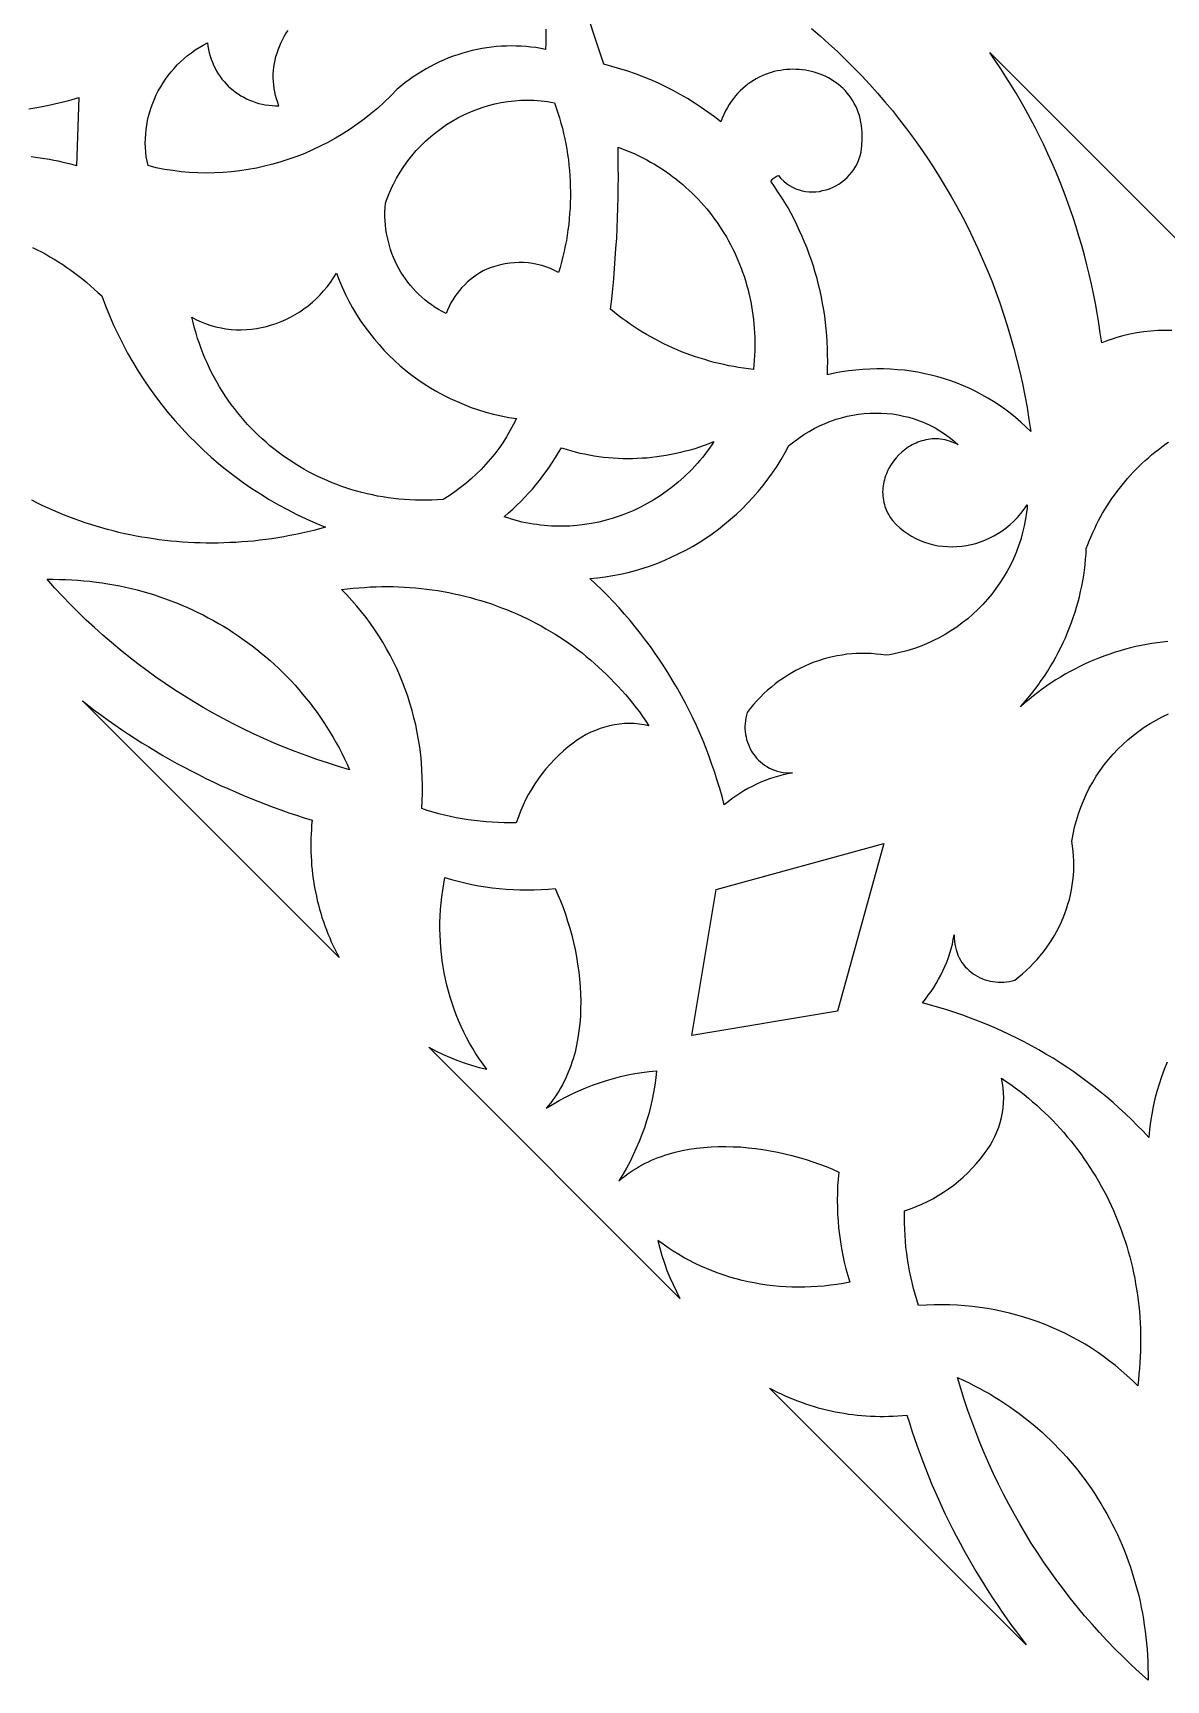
# Model space of a CAD drawing. Extents: x 1908 to 2928, y -299 to 721.
# Drawn here: x 2151.5 to 2233.9, y -177.2 to -57.4 of the extents above; entities that cross this region are included whole.
import ezdxf

# ---------------------------------------------------------------- set-up
doc = ezdxf.new("R2010")
doc.units = 0
doc.layers.add('BITMAP_LAYER', color=18, linetype='CONTINUOUS')

msp = doc.modelspace()

# ---------------------------------------------------------------- linework, layer by layer
at = {"layer": 'BITMAP_LAYER'}
for points in [[(2188.8, -57.11), (2188.81, -57.6), (2188.81, -58.09), (2188.79, -58.58), (2188.44, -58.51), (2188.08, -58.45), (2187.73, -58.41), (2187.37, -58.37), (2187.01, -58.34), (2186.66, -58.33), (2186.3, -58.32), (2185.94, -58.33), (2185.59, -58.34), (2185.23, -58.37), (2184.87, -58.41), (2184.52, -58.46), (2184.17, -58.51), (2183.81, -58.58), (2183.46, -58.66), (2183.11, -58.75), (2182.77, -58.85), (2182.42, -58.96), (2182.08, -59.08), (2181.74, -59.2), (2181.41, -59.34), (2181.07, -59.49), (2180.74, -59.65), (2180.42, -59.82), (2180.1, -59.99), (2179.78, -60.18), (2179.47, -60.38), (2179.16, -60.58), (2178.86, -60.8), (2178.56, -61.02), (2178.27, -61.26), (2177.98, -61.5), (2177.53, -61.96), (2177.06, -62.41), (2176.59, -62.84), (2176.1, -63.25), (2175.6, -63.64), (2175.09, -64.02), (2174.57, -64.37), (2174.05, -64.71), (2173.51, -65.04), (2172.96, -65.34), (2172.41, -65.62), (2171.85, -65.89), (2171.28, -66.14), (2170.71, -66.36), (2170.13, -66.57), (2169.54, -66.76), (2168.95, -66.93), (2168.36, -67.08), (2167.76, -67.21), (2167.16, -67.32), (2166.55, -67.42), (2165.95, -67.49), (2165.34, -67.54), (2164.73, -67.56), (2164.12, -67.57), (2163.51, -67.56), (2162.9, -67.53), (2162.29, -67.47), (2161.68, -67.39), (2161.08, -67.3), (2160.48, -67.18), (2159.88, -67.03), (2159.81, -66.71), (2159.75, -66.38), (2159.72, -66.05), (2159.69, -65.72), (2159.68, -65.39), (2159.69, -65.06), (2159.71, -64.73), (2159.74, -64.4), (2159.79, -64.08), (2159.85, -63.75), (2159.92, -63.43), (2160.01, -63.12), (2160.11, -62.8), (2160.22, -62.49), (2160.35, -62.19), (2160.48, -61.89), (2160.63, -61.59), (2160.8, -61.31), (2160.97, -61.02), (2161.16, -60.75), (2161.35, -60.48), (2161.56, -60.21), (2161.78, -59.96), (2162.01, -59.71), (2162.25, -59.48), (2162.5, -59.25), (2162.76, -59.03), (2163.03, -58.82), (2163.31, -58.62), (2163.6, -58.43), (2163.9, -58.26), (2164.21, -58.09), (2164.24, -58.34), (2164.28, -58.58), (2164.33, -58.82), (2164.4, -59.06), (2164.47, -59.29), (2164.56, -59.51), (2164.65, -59.73), (2164.76, -59.94), (2164.87, -60.15), (2164.99, -60.35), (2165.12, -60.54), (2165.26, -60.73), (2165.41, -60.91), (2165.56, -61.08), (2165.72, -61.25), (2165.89, -61.4), (2166.07, -61.55), (2166.25, -61.69), (2166.44, -61.82), (2166.64, -61.95), (2166.84, -62.06), (2167.05, -62.17), (2167.27, -62.27), (2167.49, -62.35), (2167.71, -62.43), (2167.94, -62.5), (2168.18, -62.55), (2168.41, -62.6), (2168.66, -62.64), (2168.9, -62.66), (2169.15, -62.67), (2169.4, -62.68), (2169.31, -62.43), (2169.22, -62.18), (2169.15, -61.92), (2169.1, -61.67), (2169.05, -61.41), (2169.02, -61.15), (2169, -60.9), (2168.99, -60.64), (2168.99, -60.38), (2169.01, -60.12), (2169.03, -59.86), (2169.07, -59.61), (2169.12, -59.35), (2169.18, -59.1), (2169.26, -58.85), (2169.34, -58.6), (2169.43, -58.36), (2169.54, -58.12), (2169.65, -57.88), (2169.78, -57.65), (2169.91, -57.42), (2170.06, -57.2)], [(2208.13, -57.05), (2208.77, -57.6), (2209.4, -58.16), (2210.01, -58.73), (2210.61, -59.32), (2211.21, -59.91), (2211.79, -60.51), (2212.36, -61.13), (2212.92, -61.75), (2213.47, -62.39), (2214.01, -63.03), (2214.53, -63.69), (2215.04, -64.35), (2215.54, -65.03), (2216.03, -65.71), (2216.51, -66.41), (2216.97, -67.11), (2217.42, -67.82), (2217.86, -68.54), (2218.29, -69.27), (2218.7, -70.01), (2219.1, -70.76), (2219.49, -71.51), (2219.87, -72.27), (2220.23, -73.05), (2220.57, -73.83), (2220.91, -74.61), (2221.23, -75.41), (2221.53, -76.21), (2221.82, -77.02), (2222.1, -77.84), (2222.36, -78.66), (2222.61, -79.49), (2222.85, -80.33), (2223.07, -81.17), (2223.27, -82.02), (2223.46, -82.88), (2223.64, -83.74), (2223.8, -84.61), (2223.94, -85.49), (2224.07, -86.37), (2223.71, -86.02), (2223.35, -85.68), (2222.97, -85.35), (2222.58, -85.04), (2222.19, -84.74), (2221.78, -84.46), (2221.37, -84.18), (2220.95, -83.93), (2220.52, -83.69), (2220.08, -83.46), (2219.64, -83.24), (2219.19, -83.04), (2218.73, -82.86), (2218.27, -82.69), (2217.8, -82.53), (2217.32, -82.39), (2216.84, -82.27), (2216.36, -82.16), (2215.87, -82.06), (2215.38, -81.98), (2214.88, -81.91), (2214.38, -81.87), (2213.88, -81.83), (2213.37, -81.81), (2212.87, -81.81), (2212.36, -81.82), (2211.85, -81.85), (2211.34, -81.9), (2210.82, -81.96), (2210.31, -82.03), (2209.8, -82.13), (2209.28, -82.24), (2209.3, -81.76), (2209.31, -81.28), (2209.3, -80.8), (2209.29, -80.33), (2209.27, -79.85), (2209.24, -79.38), (2209.2, -78.91), (2209.15, -78.44), (2209.09, -77.98), (2209.02, -77.51), (2208.94, -77.05), (2208.85, -76.59), (2208.75, -76.14), (2208.64, -75.69), (2208.53, -75.24), (2208.4, -74.79), (2208.27, -74.34), (2208.12, -73.9), (2207.97, -73.47), (2207.81, -73.03), (2207.63, -72.6), (2207.45, -72.18), (2207.26, -71.76), (2207.06, -71.34), (2206.86, -70.93), (2206.64, -70.52), (2206.42, -70.11), (2206.18, -69.72), (2205.94, -69.32), (2205.69, -68.93), (2205.43, -68.55), (2205.16, -68.17), (2205.21, -68.1), (2205.27, -68.03), (2205.34, -67.97), (2205.41, -67.91), (2205.48, -67.86), (2205.56, -67.81), (2205.64, -67.77), (2205.73, -67.74), (2205.91, -67.96), (2206.11, -68.15), (2206.31, -68.32), (2206.53, -68.47), (2206.75, -68.6), (2206.98, -68.71), (2207.22, -68.79), (2207.46, -68.86), (2207.7, -68.91), (2207.95, -68.93), (2208.2, -68.94), (2208.45, -68.93), (2208.7, -68.9), (2208.94, -68.85), (2209.19, -68.79), (2209.43, -68.71), (2209.66, -68.61), (2209.89, -68.5), (2210.11, -68.37), (2210.32, -68.23), (2210.52, -68.07), (2210.71, -67.9), (2210.89, -67.71), (2211.06, -67.51), (2211.21, -67.3), (2211.35, -67.07), (2211.47, -66.84), (2211.58, -66.59), (2211.66, -66.32), (2211.73, -66.05), (2211.77, -65.77), (2211.78, -65.62), (2211.79, -65.48), (2211.81, -65.19), (2211.82, -64.91), (2211.81, -64.63), (2211.8, -64.37), (2211.77, -64.11), (2211.72, -63.86), (2211.67, -63.61), (2211.61, -63.38), (2211.53, -63.15), (2211.44, -62.93), (2211.35, -62.71), (2211.24, -62.51), (2211.13, -62.31), (2211.01, -62.12), (2210.87, -61.93), (2210.73, -61.76), (2210.59, -61.59), (2210.43, -61.43), (2210.27, -61.28), (2210.1, -61.14), (2209.92, -61.01), (2209.74, -60.88), (2209.55, -60.76), (2209.36, -60.65), (2209.16, -60.55), (2208.96, -60.46), (2208.76, -60.38), (2208.55, -60.3), (2208.33, -60.24), (2208.12, -60.18), (2207.9, -60.13), (2207.68, -60.09), (2207.45, -60.06), (2207.23, -60.04), (2207, -60.03), (2206.78, -60.02), (2206.55, -60.03), (2206.32, -60.04), (2206.09, -60.07), (2205.87, -60.1), (2205.64, -60.14), (2205.42, -60.19), (2205.19, -60.26), (2204.97, -60.33), (2204.75, -60.41), (2204.54, -60.5), (2204.32, -60.6), (2204.11, -60.71), (2203.91, -60.83), (2203.71, -60.96), (2203.51, -61.1), (2203.32, -61.25), (2203.13, -61.41), (2202.95, -61.58), (2202.78, -61.76), (2202.61, -61.95), (2202.45, -62.15), (2202.29, -62.36), (2202.15, -62.58), (2202.01, -62.81), (2201.88, -63.05), (2201.75, -63.31), (2201.64, -63.57), (2201.53, -63.85), (2201.07, -63.48), (2200.59, -63.13), (2200.1, -62.79), (2199.6, -62.46), (2199.1, -62.15), (2198.58, -61.85), (2198.06, -61.57), (2197.53, -61.3), (2196.99, -61.04), (2196.45, -60.8), (2195.89, -60.57), (2195.33, -60.36), (2194.77, -60.16), (2194.19, -59.98), (2193.62, -59.81), (2193.03, -59.66), (2192.78, -58.93), (2192.53, -58.2), (2192.29, -57.46), (2192.06, -56.72)], [(2234.33, -79.03), (2233.82, -79.02), (2233.31, -79.03), (2232.8, -79.06), (2232.29, -79.12), (2231.78, -79.2), (2231.27, -79.29), (2230.76, -79.42), (2230.5, -79.49), (2230.25, -79.56), (2229.99, -79.64), (2229.74, -79.73), (2229.49, -79.82), (2229.23, -79.92), (2229.13, -79.2), (2229.03, -78.48), (2228.91, -77.77), (2228.78, -77.05), (2228.64, -76.34), (2228.49, -75.64), (2228.33, -74.93), (2228.16, -74.24), (2227.97, -73.54), (2227.78, -72.85), (2227.58, -72.16), (2227.37, -71.48), (2227.15, -70.8), (2226.92, -70.12), (2226.68, -69.45), (2226.42, -68.78), (2226.16, -68.12), (2225.89, -67.46), (2225.61, -66.81), (2225.32, -66.16), (2225.02, -65.52), (2224.71, -64.88), (2224.39, -64.25), (2224.06, -63.62), (2223.72, -63), (2223.37, -62.38), (2223.02, -61.77), (2222.65, -61.17), (2222.27, -60.57), (2221.89, -59.98), (2221.49, -59.39), (2221.09, -58.81), (2246, -83.71)], [(2151.21, -62.89), (2151.94, -62.77), (2152.67, -62.63), (2153.4, -62.47), (2154.12, -62.29), (2154.85, -62.08), (2154.68, -67.04), (2154.36, -66.95), (2154.03, -66.87), (2153.7, -66.79), (2153.37, -66.71), (2153.04, -66.65), (2152.71, -66.59), (2152.38, -66.53), (2152.04, -66.48), (2151.71, -66.44), (2151.38, -66.4)], [(2151.48, -72.99), (2151.81, -73.15), (2152.13, -73.31), (2152.44, -73.48), (2152.75, -73.66), (2153.06, -73.84), (2153.37, -74.03), (2153.68, -74.23), (2153.98, -74.43), (2154.27, -74.64), (2154.57, -74.85), (2154.85, -75.07), (2155.14, -75.29), (2155.42, -75.53), (2155.7, -75.76), (2155.97, -76.01), (2156.24, -76.25), (2156.51, -76.51), (2156.78, -77.23), (2157.07, -77.94), (2157.38, -78.63), (2157.7, -79.32), (2158.04, -80), (2158.4, -80.67), (2158.77, -81.32), (2159.17, -81.97), (2159.57, -82.6), (2159.99, -83.22), (2160.43, -83.83), (2160.89, -84.42), (2161.35, -85), (2161.84, -85.57), (2162.33, -86.13), (2162.85, -86.67), (2163.37, -87.2), (2163.91, -87.72), (2164.47, -88.22), (2165.03, -88.71), (2165.61, -89.18), (2166.21, -89.64), (2166.81, -90.08), (2167.43, -90.5), (2168.06, -90.91), (2168.7, -91.31), (2169.36, -91.69), (2170.02, -92.05), (2170.7, -92.4), (2171.39, -92.72), (2172.08, -93.04), (2172.79, -93.33), (2172.36, -93.45), (2171.93, -93.56), (2171.49, -93.67), (2171.06, -93.77), (2170.62, -93.86), (2170.19, -93.94), (2169.75, -94.02), (2169.32, -94.1), (2168.88, -94.16), (2168.45, -94.22), (2168.01, -94.28), (2167.58, -94.33), (2167.14, -94.37), (2166.71, -94.4), (2166.27, -94.43), (2165.84, -94.45), (2165.4, -94.47), (2164.97, -94.48), (2164.54, -94.48), (2164.11, -94.48), (2163.68, -94.47), (2163.25, -94.46), (2162.82, -94.44), (2162.39, -94.41), (2161.96, -94.37), (2161.54, -94.34), (2161.11, -94.29), (2160.69, -94.24), (2160.27, -94.18), (2159.84, -94.11), (2159.42, -94.04), (2159.01, -93.97), (2158.59, -93.88), (2158.17, -93.8), (2157.76, -93.7), (2157.35, -93.6), (2156.94, -93.49), (2156.53, -93.38), (2156.12, -93.26), (2155.72, -93.13), (2155.32, -93), (2154.92, -92.87), (2154.52, -92.72), (2154.12, -92.57), (2153.73, -92.42), (2153.34, -92.26), (2152.95, -92.09), (2152.57, -91.92), (2152.18, -91.74), (2151.8, -91.56), (2151.43, -91.37)], [(2234.04, -101.65), (2233.65, -101.69), (2233.26, -101.73), (2232.87, -101.79), (2232.49, -101.86), (2232.1, -101.93), (2231.71, -102.01), (2231.33, -102.1), (2230.95, -102.2), (2230.57, -102.31), (2230.2, -102.42), (2229.82, -102.55), (2229.45, -102.68), (2229.08, -102.82), (2228.71, -102.97), (2228.35, -103.12), (2227.99, -103.28), (2227.63, -103.46), (2227.28, -103.64), (2226.93, -103.82), (2226.58, -104.02), (2226.24, -104.22), (2225.9, -104.43), (2225.56, -104.65), (2225.23, -104.87), (2224.9, -105.1), (2224.58, -105.34), (2224.26, -105.59), (2223.95, -105.85), (2223.64, -106.11), (2223.33, -106.38), (2223.6, -106.07), (2223.86, -105.76), (2224.12, -105.45), (2224.36, -105.13), (2224.6, -104.81), (2224.84, -104.48), (2225.06, -104.15), (2225.28, -103.81), (2225.49, -103.47), (2225.69, -103.13), (2225.89, -102.78), (2226.07, -102.43), (2226.25, -102.08), (2226.42, -101.72), (2226.59, -101.36), (2226.74, -100.99), (2226.89, -100.63), (2227.03, -100.26), (2227.16, -99.89), (2227.29, -99.51), (2227.4, -99.14), (2227.51, -98.76), (2227.61, -98.38), (2227.7, -97.99), (2227.78, -97.61), (2227.85, -97.22), (2227.92, -96.84), (2227.97, -96.45), (2228.02, -96.06), (2228.06, -95.66), (2228.09, -95.27), (2228.11, -94.88), (2228.22, -94.58), (2228.34, -94.28), (2228.46, -93.99), (2228.59, -93.7), (2228.72, -93.42), (2228.86, -93.13), (2229, -92.85), (2229.15, -92.58), (2229.3, -92.31), (2229.46, -92.04), (2229.63, -91.77), (2229.8, -91.51), (2229.97, -91.25), (2230.15, -91), (2230.33, -90.75), (2230.52, -90.5), (2230.71, -90.26), (2230.91, -90.02), (2231.11, -89.79), (2231.31, -89.56), (2231.52, -89.33), (2231.74, -89.11), (2231.96, -88.89), (2232.18, -88.68), (2232.4, -88.47), (2232.63, -88.27), (2232.86, -88.07), (2233.1, -87.88), (2233.34, -87.69), (2233.58, -87.5), (2233.83, -87.32), (2234.08, -87.14)], [(2233.99, -132.24), (2233.77, -132.76), (2233.58, -133.29), (2233.4, -133.83), (2233.24, -134.37), (2233.1, -134.91), (2232.97, -135.46), (2232.87, -136.02), (2232.78, -136.58), (2232.71, -137.14), (2232.66, -137.71), (2232.24, -137.26), (2231.82, -136.83), (2231.39, -136.4), (2230.95, -135.98), (2230.51, -135.57), (2230.06, -135.17), (2229.6, -134.78), (2229.13, -134.39), (2228.66, -134.02), (2228.18, -133.65), (2227.69, -133.29), (2227.2, -132.94), (2226.7, -132.6), (2226.2, -132.27), (2225.69, -131.95), (2225.17, -131.64), (2224.65, -131.33), (2224.12, -131.04), (2223.59, -130.75), (2223.05, -130.48), (2222.5, -130.21), (2221.95, -129.95), (2221.4, -129.71), (2220.84, -129.47), (2220.27, -129.24), (2219.7, -129.02), (2219.13, -128.81), (2218.55, -128.62), (2217.97, -128.43), (2217.38, -128.25), (2216.79, -128.08), (2216.19, -127.92), (2216.41, -127.65), (2216.62, -127.37), (2216.83, -127.09), (2217.02, -126.8), (2217.2, -126.5), (2217.37, -126.2), (2217.53, -125.9), (2217.68, -125.59), (2217.83, -125.27), (2217.96, -124.95), (2218.08, -124.63), (2218.18, -124.31), (2218.28, -123.98), (2218.37, -123.64), (2218.44, -123.31), (2218.51, -122.97), (2218.51, -123.2), (2218.52, -123.43), (2218.55, -123.65), (2218.59, -123.86), (2218.64, -124.07), (2218.71, -124.27), (2218.78, -124.46), (2218.87, -124.64), (2218.96, -124.82), (2219.07, -124.98), (2219.19, -125.14), (2219.31, -125.29), (2219.44, -125.43), (2219.59, -125.57), (2219.73, -125.69), (2219.89, -125.81), (2220.05, -125.91), (2220.22, -126.01), (2220.39, -126.09), (2220.57, -126.17), (2220.75, -126.24), (2220.94, -126.29), (2221.13, -126.34), (2221.32, -126.37), (2221.52, -126.4), (2221.71, -126.41), (2221.91, -126.42), (2222.11, -126.41), (2222.31, -126.39), (2222.51, -126.36), (2222.71, -126.31), (2222.91, -126.26), (2223.2, -126.03), (2223.48, -125.8), (2223.76, -125.55), (2224.02, -125.3), (2224.28, -125.04), (2224.53, -124.77), (2224.76, -124.5), (2224.99, -124.21), (2225.2, -123.93), (2225.41, -123.63), (2225.61, -123.33), (2225.79, -123.02), (2225.97, -122.71), (2226.13, -122.39), (2226.28, -122.07), (2226.42, -121.74), (2226.55, -121.41), (2226.67, -121.08), (2226.78, -120.74), (2226.88, -120.4), (2226.96, -120.05), (2227.03, -119.71), (2227.09, -119.36), (2227.14, -119.01), (2227.18, -118.65), (2227.2, -118.3), (2227.21, -117.95), (2227.21, -117.59), (2227.19, -117.24), (2227.16, -116.88), (2227.12, -116.53), (2227.07, -116.17), (2227.11, -115.91), (2227.15, -115.66), (2227.26, -115.15), (2227.39, -114.66), (2227.54, -114.17), (2227.71, -113.69), (2227.9, -113.22), (2228.1, -112.76), (2228.33, -112.31), (2228.58, -111.87), (2228.84, -111.44), (2229.12, -111.02), (2229.42, -110.61), (2229.73, -110.22), (2230.06, -109.84), (2230.41, -109.48), (2230.76, -109.13), (2231.14, -108.79), (2231.52, -108.47), (2231.92, -108.17), (2232.33, -107.88), (2232.75, -107.61), (2233.19, -107.35), (2233.63, -107.12), (2234.08, -106.9)]]:
    msp.add_lwpolyline(points, dxfattribs=at)
for points in [[(2187.73, -62.27), (2187.97, -62.28), (2188.21, -62.29), (2188.46, -62.31), (2188.7, -62.34), (2188.94, -62.37), (2189.18, -62.41), (2189.43, -62.46), (2189.56, -62.82), (2189.68, -63.19), (2189.8, -63.56), (2189.91, -63.94), (2190.01, -64.31), (2190.1, -64.69), (2190.19, -65.07), (2190.26, -65.45), (2190.33, -65.83), (2190.39, -66.22), (2190.45, -66.6), (2190.49, -66.99), (2190.53, -67.38), (2190.56, -67.76), (2190.58, -68.15), (2190.59, -68.55), (2190.6, -68.94), (2190.6, -69.33), (2190.59, -69.72), (2190.57, -70.12), (2190.54, -70.51), (2190.51, -70.9), (2190.47, -71.3), (2190.42, -71.69), (2190.36, -72.08), (2190.3, -72.47), (2190.22, -72.87), (2190.14, -73.26), (2190.05, -73.65), (2189.95, -74.04), (2189.85, -74.43), (2189.74, -74.81), (2189.44, -74.66), (2189.14, -74.52), (2188.82, -74.4), (2188.51, -74.3), (2188.19, -74.22), (2187.86, -74.15), (2187.53, -74.11), (2187.19, -74.08), (2186.86, -74.08), (2186.52, -74.09), (2186.18, -74.12), (2185.85, -74.17), (2185.51, -74.24), (2185.17, -74.33), (2184.84, -74.44), (2184.52, -74.57), (2184.26, -74.69), (2184.01, -74.83), (2183.78, -74.98), (2183.55, -75.14), (2183.32, -75.31), (2183.11, -75.49), (2182.91, -75.69), (2182.71, -75.89), (2182.53, -76.1), (2182.35, -76.32), (2182.19, -76.55), (2182.04, -76.78), (2181.9, -77.02), (2181.77, -77.27), (2181.65, -77.53), (2181.55, -77.79), (2181.28, -77.65), (2181.01, -77.5), (2180.75, -77.34), (2180.5, -77.16), (2180.25, -76.99), (2180.01, -76.8), (2179.79, -76.6), (2179.57, -76.4), (2179.35, -76.19), (2179.15, -75.97), (2178.96, -75.74), (2178.77, -75.51), (2178.6, -75.27), (2178.43, -75.02), (2178.27, -74.77), (2178.12, -74.51), (2177.98, -74.24), (2177.85, -73.97), (2177.73, -73.7), (2177.62, -73.42), (2177.52, -73.14), (2177.43, -72.85), (2177.36, -72.55), (2177.29, -72.26), (2177.23, -71.96), (2177.18, -71.65), (2177.15, -71.35), (2177.12, -71.04), (2177.11, -70.72), (2177.11, -70.41), (2177.12, -70.09), (2177.14, -69.77), (2177.22, -69.53), (2177.31, -69.29), (2177.41, -69.06), (2177.51, -68.83), (2177.61, -68.6), (2177.72, -68.37), (2177.96, -67.93), (2178.21, -67.51), (2178.48, -67.09), (2178.77, -66.69), (2179.07, -66.31), (2179.39, -65.94), (2179.73, -65.58), (2180.07, -65.24), (2180.44, -64.92), (2180.81, -64.61), (2181.2, -64.32), (2181.59, -64.05), (2182, -63.79), (2182.42, -63.56), (2182.85, -63.34), (2183.28, -63.14), (2183.73, -62.96), (2184.18, -62.8), (2184.64, -62.66), (2185.1, -62.54), (2185.57, -62.44), (2186.05, -62.36), (2186.52, -62.31), (2187, -62.28), (2187.49, -62.27)], [(2194.37, -65.8), (2194.68, -65.92), (2194.98, -66.04), (2195.28, -66.18), (2195.57, -66.32), (2195.86, -66.46), (2196.15, -66.61), (2196.43, -66.77), (2196.7, -66.93), (2196.98, -67.09), (2197.24, -67.26), (2197.51, -67.44), (2197.77, -67.62), (2198.02, -67.81), (2198.27, -68), (2198.52, -68.2), (2198.76, -68.4), (2198.99, -68.61), (2199.22, -68.82), (2199.45, -69.04), (2199.67, -69.26), (2199.89, -69.48), (2200.1, -69.71), (2200.31, -69.94), (2200.51, -70.18), (2200.71, -70.42), (2200.9, -70.67), (2201.08, -70.92), (2201.27, -71.17), (2201.44, -71.43), (2201.61, -71.69), (2201.78, -71.96), (2201.94, -72.22), (2202.09, -72.5), (2202.24, -72.77), (2202.38, -73.05), (2202.52, -73.33), (2202.65, -73.62), (2202.78, -73.9), (2202.89, -74.19), (2203.01, -74.49), (2203.12, -74.78), (2203.22, -75.08), (2203.32, -75.38), (2203.41, -75.69), (2203.49, -76), (2203.57, -76.31), (2203.64, -76.62), (2203.71, -76.93), (2203.76, -77.25), (2203.82, -77.56), (2203.86, -77.88), (2203.9, -78.21), (2203.94, -78.53), (2203.96, -78.85), (2203.99, -79.18), (2204, -79.51), (2204.01, -79.84), (2204.01, -80.17), (2204, -80.51), (2203.99, -80.84), (2203.97, -81.17), (2203.94, -81.51), (2203.91, -81.85), (2203.54, -81.81), (2203.18, -81.76), (2202.82, -81.7), (2202.47, -81.64), (2202.11, -81.58), (2201.76, -81.5), (2201.41, -81.42), (2201.06, -81.34), (2200.71, -81.24), (2200.37, -81.14), (2200.03, -81.04), (2199.69, -80.93), (2199.35, -80.81), (2199.01, -80.69), (2198.68, -80.56), (2198.35, -80.42), (2198.03, -80.28), (2197.7, -80.14), (2197.38, -79.98), (2197.07, -79.82), (2196.75, -79.66), (2196.44, -79.49), (2196.13, -79.31), (2195.83, -79.13), (2195.53, -78.94), (2195.23, -78.75), (2194.94, -78.55), (2194.65, -78.35), (2194.36, -78.14), (2194.08, -77.92), (2193.8, -77.7), (2193.52, -77.47), (2193.6, -76.74), (2193.68, -76), (2193.75, -75.26), (2193.81, -74.52), (2193.86, -73.79), (2193.91, -73.05), (2193.96, -72.31), (2193.99, -71.57), (2194.03, -70.84), (2194.05, -70.1), (2194.07, -69.36), (2194.08, -68.63), (2194.09, -67.89), (2194.08, -67.15), (2194.08, -66.42), (2194.06, -65.68)], [(2173.79, -75.36), (2174.01, -75.88), (2174.24, -76.39), (2174.49, -76.89), (2174.76, -77.37), (2175.04, -77.85), (2175.34, -78.31), (2175.65, -78.76), (2175.98, -79.2), (2176.32, -79.63), (2176.68, -80.05), (2177.04, -80.45), (2177.42, -80.84), (2177.81, -81.21), (2178.22, -81.58), (2178.64, -81.93), (2179.07, -82.26), (2179.51, -82.58), (2179.96, -82.89), (2180.42, -83.18), (2180.89, -83.46), (2181.37, -83.72), (2181.86, -83.96), (2182.36, -84.19), (2182.87, -84.41), (2183.39, -84.61), (2183.92, -84.79), (2184.45, -84.95), (2185, -85.1), (2185.55, -85.23), (2186.11, -85.34), (2186.67, -85.43), (2186.44, -85.88), (2186.2, -86.32), (2185.95, -86.75), (2185.67, -87.18), (2185.39, -87.59), (2185.09, -87.99), (2184.77, -88.38), (2184.44, -88.75), (2184.1, -89.12), (2183.74, -89.47), (2183.37, -89.81), (2182.99, -90.14), (2182.6, -90.45), (2182.19, -90.75), (2181.78, -91.04), (2181.35, -91.31), (2180.94, -91.33), (2180.53, -91.35), (2180.13, -91.36), (2179.73, -91.36), (2179.32, -91.35), (2178.92, -91.34), (2178.53, -91.31), (2178.13, -91.28), (2177.74, -91.23), (2177.35, -91.18), (2176.96, -91.12), (2176.58, -91.06), (2176.2, -90.98), (2175.82, -90.9), (2175.44, -90.8), (2175.07, -90.7), (2174.7, -90.6), (2174.34, -90.48), (2173.98, -90.36), (2173.62, -90.23), (2173.26, -90.09), (2172.91, -89.94), (2172.57, -89.79), (2172.22, -89.63), (2171.88, -89.46), (2171.55, -89.29), (2171.22, -89.1), (2170.9, -88.91), (2170.58, -88.72), (2170.26, -88.51), (2169.95, -88.3), (2169.64, -88.09), (2169.34, -87.86), (2169.04, -87.63), (2168.75, -87.4), (2168.47, -87.15), (2168.19, -86.91), (2167.91, -86.65), (2167.64, -86.39), (2167.38, -86.12), (2167.12, -85.85), (2166.87, -85.57), (2166.63, -85.28), (2166.39, -84.99), (2166.16, -84.69), (2165.93, -84.39), (2165.71, -84.08), (2165.5, -83.77), (2165.29, -83.45), (2165.09, -83.12), (2164.9, -82.79), (2164.71, -82.46), (2164.53, -82.12), (2164.36, -81.77), (2164.2, -81.42), (2164.04, -81.07), (2163.89, -80.71), (2163.75, -80.34), (2163.62, -79.97), (2163.49, -79.6), (2163.37, -79.22), (2163.26, -78.84), (2163.16, -78.45), (2163.07, -78.06), (2163.41, -78.24), (2163.75, -78.4), (2164.11, -78.53), (2164.46, -78.65), (2164.82, -78.75), (2165.19, -78.83), (2165.55, -78.89), (2165.92, -78.94), (2166.29, -78.96), (2166.66, -78.96), (2167.03, -78.95), (2167.4, -78.92), (2167.77, -78.87), (2168.14, -78.8), (2168.5, -78.72), (2168.86, -78.62), (2169.21, -78.5), (2169.57, -78.37), (2169.91, -78.22), (2170.25, -78.05), (2170.58, -77.86), (2170.91, -77.66), (2171.22, -77.45), (2171.53, -77.22), (2171.83, -76.97), (2172.11, -76.71), (2172.39, -76.43), (2172.65, -76.14), (2172.91, -75.84), (2173.15, -75.52), (2173.37, -75.18), (2173.58, -74.84)], [(2213.2, -85.02), (2213.61, -85.05), (2214.01, -85.09), (2214.42, -85.16), (2214.82, -85.24), (2215.21, -85.33), (2215.6, -85.45), (2215.99, -85.59), (2216.37, -85.74), (2216.74, -85.91), (2217.11, -86.1), (2217.46, -86.31), (2217.81, -86.54), (2218.15, -86.78), (2218.48, -87.05), (2218.79, -87.33), (2218.63, -87.25), (2218.48, -87.18), (2218.32, -87.12), (2218.16, -87.06), (2218, -87.02), (2217.84, -86.98), (2217.68, -86.95), (2217.52, -86.93), (2217.37, -86.91), (2217.21, -86.91), (2217.06, -86.91), (2216.9, -86.91), (2216.75, -86.93), (2216.6, -86.95), (2216.45, -86.98), (2216.3, -87.01), (2216.15, -87.05), (2216.01, -87.1), (2215.87, -87.15), (2215.73, -87.21), (2215.59, -87.27), (2215.45, -87.34), (2215.32, -87.41), (2215.19, -87.49), (2215.06, -87.58), (2214.94, -87.67), (2214.7, -87.86), (2214.48, -88.06), (2214.28, -88.29), (2214.09, -88.52), (2213.91, -88.77), (2213.76, -89.03), (2213.69, -89.17), (2213.63, -89.31), (2213.57, -89.44), (2213.51, -89.59), (2213.47, -89.73), (2213.43, -89.87), (2213.39, -90.02), (2213.36, -90.17), (2213.34, -90.31), (2213.32, -90.46), (2213.31, -90.61), (2213.3, -90.76), (2213.31, -90.92), (2213.32, -91.07), (2213.33, -91.22), (2213.36, -91.37), (2213.39, -91.52), (2213.43, -91.67), (2213.47, -91.83), (2213.53, -91.98), (2213.59, -92.12), (2213.66, -92.27), (2213.74, -92.42), (2213.83, -92.57), (2213.92, -92.71), (2214.02, -92.85), (2214.28, -93.12), (2214.54, -93.36), (2214.82, -93.59), (2215.11, -93.79), (2215.4, -93.98), (2215.71, -94.14), (2216.02, -94.29), (2216.34, -94.41), (2216.67, -94.52), (2217, -94.6), (2217.34, -94.67), (2217.67, -94.71), (2218.02, -94.74), (2218.36, -94.75), (2218.7, -94.73), (2219.05, -94.7), (2219.39, -94.65), (2219.73, -94.58), (2220.07, -94.5), (2220.41, -94.39), (2220.74, -94.27), (2221.06, -94.12), (2221.38, -93.96), (2221.69, -93.78), (2222, -93.58), (2222.29, -93.37), (2222.58, -93.14), (2222.85, -92.88), (2223.11, -92.61), (2223.36, -92.33), (2223.6, -92.02), (2223.82, -91.7), (2223.8, -91.96), (2223.77, -92.22), (2223.69, -92.72), (2223.6, -93.23), (2223.48, -93.72), (2223.34, -94.21), (2223.18, -94.69), (2223.01, -95.16), (2222.81, -95.63), (2222.59, -96.08), (2222.35, -96.52), (2222.1, -96.96), (2221.83, -97.38), (2221.54, -97.79), (2221.24, -98.19), (2220.92, -98.57), (2220.58, -98.94), (2220.23, -99.3), (2219.87, -99.65), (2219.49, -99.98), (2219.09, -100.29), (2218.69, -100.59), (2218.27, -100.87), (2217.84, -101.13), (2217.4, -101.38), (2216.95, -101.6), (2216.49, -101.81), (2216.02, -102), (2215.54, -102.17), (2215.05, -102.32), (2214.55, -102.45), (2214.05, -102.56), (2213.79, -102.6), (2213.54, -102.64), (2213.18, -102.59), (2212.83, -102.55), (2212.47, -102.52), (2212.12, -102.5), (2211.76, -102.5), (2211.41, -102.51), (2211.05, -102.53), (2210.7, -102.57), (2210.35, -102.62), (2210, -102.68), (2209.65, -102.75), (2209.31, -102.83), (2208.97, -102.93), (2208.63, -103.04), (2208.3, -103.15), (2207.97, -103.29), (2207.64, -103.43), (2207.32, -103.58), (2207, -103.74), (2206.69, -103.92), (2206.38, -104.1), (2206.08, -104.3), (2205.78, -104.5), (2205.49, -104.72), (2205.21, -104.95), (2204.94, -105.18), (2204.67, -105.43), (2204.41, -105.68), (2204.16, -105.95), (2203.91, -106.22), (2203.68, -106.51), (2203.45, -106.8), (2203.39, -107), (2203.35, -107.2), (2203.32, -107.4), (2203.3, -107.6), (2203.29, -107.8), (2203.29, -108), (2203.31, -108.19), (2203.33, -108.39), (2203.37, -108.58), (2203.41, -108.77), (2203.47, -108.96), (2203.54, -109.14), (2203.61, -109.32), (2203.7, -109.49), (2203.8, -109.66), (2203.9, -109.82), (2204.02, -109.97), (2204.14, -110.12), (2204.27, -110.26), (2204.42, -110.4), (2204.57, -110.52), (2204.72, -110.64), (2204.89, -110.74), (2205.07, -110.84), (2205.25, -110.93), (2205.44, -111), (2205.64, -111.07), (2205.84, -111.12), (2206.06, -111.16), (2206.28, -111.19), (2206.5, -111.2), (2206.74, -111.2), (2206.4, -111.26), (2206.06, -111.34), (2205.73, -111.43), (2205.4, -111.52), (2205.08, -111.63), (2204.75, -111.75), (2204.44, -111.88), (2204.12, -112.02), (2203.81, -112.18), (2203.51, -112.34), (2203.2, -112.51), (2202.91, -112.69), (2202.62, -112.88), (2202.33, -113.08), (2202.06, -113.3), (2201.78, -113.52), (2201.63, -112.92), (2201.46, -112.33), (2201.28, -111.74), (2201.09, -111.16), (2200.89, -110.58), (2200.69, -110), (2200.47, -109.43), (2200.24, -108.87), (2200, -108.31), (2199.76, -107.75), (2199.5, -107.2), (2199.23, -106.66), (2198.96, -106.12), (2198.67, -105.59), (2198.38, -105.06), (2198.07, -104.54), (2197.76, -104.02), (2197.44, -103.51), (2197.1, -103), (2196.76, -102.51), (2196.41, -102.01), (2196.06, -101.53), (2195.69, -101.05), (2195.31, -100.58), (2194.93, -100.11), (2194.54, -99.65), (2194.13, -99.2), (2193.72, -98.76), (2193.31, -98.32), (2192.88, -97.89), (2192.44, -97.47), (2192, -97.05), (2192.57, -97), (2193.13, -96.93), (2193.69, -96.84), (2194.25, -96.73), (2194.8, -96.61), (2195.34, -96.47), (2195.88, -96.31), (2196.42, -96.13), (2196.95, -95.93), (2197.47, -95.72), (2197.98, -95.49), (2198.49, -95.25), (2198.99, -94.99), (2199.48, -94.72), (2199.97, -94.43), (2200.44, -94.12), (2200.91, -93.8), (2201.36, -93.46), (2201.81, -93.11), (2202.24, -92.75), (2202.67, -92.37), (2203.08, -91.98), (2203.48, -91.58), (2203.87, -91.16), (2204.24, -90.73), (2204.61, -90.29), (2204.96, -89.84), (2205.29, -89.37), (2205.62, -88.89), (2205.92, -88.4), (2206.22, -87.9), (2206.49, -87.39), (2206.84, -87.11), (2207.2, -86.84), (2207.57, -86.59), (2207.95, -86.36), (2208.33, -86.15), (2208.72, -85.95), (2209.11, -85.78), (2209.51, -85.62), (2209.91, -85.48), (2210.31, -85.36), (2210.72, -85.26), (2211.13, -85.17), (2211.55, -85.11), (2211.96, -85.06), (2212.37, -85.03), (2212.78, -85.02)], [(2200.87, -87.34), (2200.71, -87.57), (2200.54, -87.8), (2200.37, -88.03), (2200.19, -88.25), (2200.01, -88.47), (2199.83, -88.68), (2199.64, -88.89), (2199.45, -89.1), (2199.25, -89.3), (2199.05, -89.49), (2198.85, -89.69), (2198.44, -90.05), (2198.01, -90.4), (2197.57, -90.73), (2197.12, -91.05), (2196.66, -91.34), (2196.18, -91.61), (2195.7, -91.86), (2195.21, -92.1), (2194.72, -92.31), (2194.21, -92.5), (2193.7, -92.67), (2193.19, -92.82), (2192.67, -92.95), (2192.14, -93.06), (2191.62, -93.14), (2191.09, -93.21), (2190.55, -93.25), (2190.02, -93.26), (2189.49, -93.26), (2189.22, -93.25), (2188.95, -93.23), (2188.69, -93.21), (2188.42, -93.18), (2188.15, -93.14), (2187.89, -93.1), (2187.62, -93.06), (2187.36, -93), (2187.09, -92.95), (2186.83, -92.88), (2186.57, -92.81), (2186.31, -92.73), (2186.05, -92.65), (2185.79, -92.56), (2186.1, -92.29), (2186.41, -92.02), (2186.7, -91.73), (2186.99, -91.45), (2187.28, -91.15), (2187.56, -90.85), (2187.83, -90.55), (2188.09, -90.24), (2188.35, -89.92), (2188.6, -89.6), (2188.84, -89.27), (2189.08, -88.93), (2189.3, -88.6), (2189.52, -88.25), (2189.74, -87.9), (2189.94, -87.55), (2190.28, -87.66), (2190.61, -87.75), (2190.95, -87.84), (2191.29, -87.93), (2191.63, -88), (2191.97, -88.07), (2192.32, -88.13), (2192.66, -88.18), (2193.01, -88.22), (2193.36, -88.26), (2193.71, -88.28), (2194.06, -88.31), (2194.41, -88.32), (2194.76, -88.32), (2195.11, -88.32), (2195.46, -88.31), (2195.82, -88.29), (2196.17, -88.27), (2196.52, -88.23), (2196.87, -88.19), (2197.22, -88.14), (2197.57, -88.09), (2197.93, -88.02), (2198.28, -87.95), (2198.62, -87.87), (2198.97, -87.78), (2199.32, -87.69), (2199.67, -87.59), (2200.01, -87.48), (2200.35, -87.36), (2200.69, -87.23), (2201.03, -87.1)], [(2153.44, -97.12), (2153.89, -97.13), (2154.34, -97.15), (2154.78, -97.18), (2155.22, -97.22), (2155.66, -97.26), (2156.1, -97.32), (2156.54, -97.38), (2156.97, -97.44), (2157.4, -97.52), (2157.83, -97.6), (2158.25, -97.69), (2158.68, -97.79), (2159.1, -97.89), (2159.51, -98.01), (2159.93, -98.13), (2160.34, -98.25), (2160.75, -98.39), (2161.15, -98.53), (2161.55, -98.68), (2161.95, -98.83), (2162.34, -98.99), (2162.74, -99.16), (2163.12, -99.34), (2163.51, -99.52), (2163.89, -99.71), (2164.26, -99.91), (2164.64, -100.11), (2165, -100.32), (2165.37, -100.53), (2165.73, -100.75), (2166.08, -100.98), (2166.43, -101.22), (2166.78, -101.46), (2167.12, -101.71), (2167.46, -101.96), (2167.79, -102.22), (2168.12, -102.48), (2168.45, -102.76), (2168.76, -103.03), (2169.08, -103.32), (2169.39, -103.61), (2169.69, -103.9), (2169.99, -104.2), (2170.28, -104.51), (2170.57, -104.82), (2170.85, -105.14), (2171.12, -105.46), (2171.39, -105.79), (2171.66, -106.13), (2171.92, -106.47), (2172.17, -106.81), (2172.42, -107.17), (2172.66, -107.52), (2172.89, -107.88), (2173.12, -108.25), (2173.34, -108.62), (2173.56, -109), (2173.77, -109.38), (2173.97, -109.77), (2174.17, -110.16), (2174.36, -110.55), (2174.54, -110.96), (2173.74, -110.72), (2172.94, -110.47), (2172.15, -110.21), (2171.37, -109.93), (2170.59, -109.64), (2169.82, -109.34), (2169.05, -109.02), (2168.3, -108.69), (2167.55, -108.35), (2166.8, -107.99), (2166.07, -107.62), (2165.34, -107.24), (2164.62, -106.85), (2163.9, -106.44), (2163.2, -106.02), (2162.5, -105.59), (2161.81, -105.15), (2161.13, -104.7), (2160.45, -104.23), (2159.79, -103.75), (2159.13, -103.26), (2158.49, -102.76), (2157.85, -102.25), (2157.22, -101.72), (2156.6, -101.18), (2155.99, -100.63), (2155.39, -100.08), (2154.8, -99.5), (2154.22, -98.92), (2153.65, -98.33), (2153.09, -97.73), (2152.54, -97.11), (2152.99, -97.11)], [(2177.7, -97.65), (2178.11, -97.66), (2178.52, -97.68), (2178.93, -97.71), (2179.34, -97.74), (2179.75, -97.78), (2180.15, -97.83), (2180.55, -97.88), (2180.95, -97.94), (2181.35, -98.01), (2181.75, -98.08), (2182.15, -98.16), (2182.54, -98.25), (2182.93, -98.34), (2183.32, -98.44), (2183.7, -98.55), (2184.09, -98.66), (2184.47, -98.78), (2184.85, -98.91), (2185.22, -99.04), (2185.59, -99.18), (2185.96, -99.32), (2186.33, -99.48), (2186.7, -99.63), (2187.06, -99.8), (2187.42, -99.97), (2187.77, -100.14), (2188.12, -100.32), (2188.47, -100.51), (2188.81, -100.71), (2189.16, -100.91), (2189.49, -101.11), (2189.83, -101.33), (2190.16, -101.54), (2190.48, -101.77), (2190.81, -102), (2191.12, -102.23), (2191.44, -102.47), (2191.75, -102.72), (2192.05, -102.97), (2192.35, -103.23), (2192.65, -103.5), (2192.94, -103.77), (2193.23, -104.04), (2193.52, -104.32), (2193.79, -104.61), (2194.07, -104.9), (2194.34, -105.2), (2194.6, -105.5), (2194.86, -105.81), (2195.12, -106.12), (2195.36, -106.44), (2195.61, -106.76), (2195.85, -107.09), (2196.08, -107.42), (2196.31, -107.76), (2195.95, -107.69), (2195.6, -107.64), (2195.24, -107.61), (2194.88, -107.6), (2194.52, -107.61), (2194.16, -107.64), (2193.8, -107.7), (2193.45, -107.77), (2193.1, -107.86), (2192.75, -107.97), (2192.41, -108.1), (2192.07, -108.24), (2191.74, -108.41), (2191.42, -108.6), (2191.11, -108.8), (2190.8, -109.02), (2190.44, -109.3), (2190.09, -109.6), (2189.76, -109.9), (2189.43, -110.22), (2189.12, -110.55), (2188.82, -110.89), (2188.54, -111.24), (2188.27, -111.6), (2188.02, -111.98), (2187.78, -112.36), (2187.55, -112.75), (2187.34, -113.15), (2187.15, -113.55), (2186.97, -113.97), (2186.81, -114.39), (2186.66, -114.82), (2186.22, -114.82), (2185.78, -114.82), (2185.34, -114.8), (2184.9, -114.78), (2184.46, -114.75), (2184.03, -114.71), (2183.59, -114.66), (2183.16, -114.6), (2182.73, -114.53), (2182.3, -114.45), (2181.87, -114.36), (2181.45, -114.27), (2181.03, -114.16), (2180.61, -114.05), (2180.19, -113.93), (2179.78, -113.79), (2179.81, -113.23), (2179.83, -112.66), (2179.84, -112.1), (2179.82, -111.54), (2179.8, -110.99), (2179.76, -110.43), (2179.71, -109.88), (2179.64, -109.33), (2179.55, -108.79), (2179.46, -108.25), (2179.35, -107.71), (2179.22, -107.18), (2179.08, -106.65), (2178.93, -106.13), (2178.77, -105.61), (2178.59, -105.1), (2178.39, -104.6), (2178.19, -104.1), (2177.97, -103.6), (2177.73, -103.11), (2177.49, -102.63), (2177.23, -102.16), (2176.96, -101.69), (2176.67, -101.23), (2176.37, -100.78), (2176.06, -100.34), (2175.74, -99.9), (2175.41, -99.48), (2175.06, -99.06), (2174.7, -98.65), (2174.33, -98.25), (2173.95, -97.86), (2174.37, -97.81), (2174.79, -97.76), (2175.21, -97.73), (2175.62, -97.7), (2176.04, -97.67), (2176.46, -97.66), (2176.87, -97.65), (2177.29, -97.65)], [(2155.57, -106.32), (2156.04, -106.67), (2156.51, -107.02), (2156.99, -107.37), (2157.47, -107.71), (2157.96, -108.04), (2158.45, -108.37), (2158.94, -108.69), (2159.44, -109), (2159.94, -109.31), (2160.45, -109.62), (2160.95, -109.92), (2161.47, -110.21), (2161.98, -110.5), (2162.5, -110.78), (2163.02, -111.05), (2163.55, -111.32), (2164.08, -111.59), (2164.61, -111.85), (2165.15, -112.1), (2165.68, -112.34), (2166.23, -112.58), (2166.77, -112.82), (2167.32, -113.04), (2167.87, -113.26), (2168.43, -113.48), (2168.98, -113.69), (2169.54, -113.89), (2170.11, -114.09), (2170.67, -114.28), (2171.24, -114.46), (2171.81, -114.64), (2171.78, -114.97), (2171.76, -115.3), (2171.74, -115.63), (2171.73, -115.96), (2171.72, -116.29), (2171.72, -116.62), (2171.73, -116.95), (2171.74, -117.28), (2171.76, -117.6), (2171.78, -117.93), (2171.81, -118.25), (2171.85, -118.57), (2171.89, -118.89), (2171.94, -119.21), (2171.99, -119.53), (2172.05, -119.85), (2172.12, -120.16), (2172.19, -120.47), (2172.27, -120.79), (2172.35, -121.1), (2172.44, -121.4), (2172.53, -121.71), (2172.63, -122.01), (2172.74, -122.31), (2172.85, -122.61), (2172.96, -122.91), (2173.09, -123.2), (2173.21, -123.49), (2173.35, -123.78), (2173.49, -124.07), (2173.63, -124.35), (2173.78, -124.63), (2155.11, -105.96)], [(2210.03, -128.52), (2199.42, -130.29), (2201.19, -119.67), (2213.38, -116.33)], [(2181.95, -118.94), (2182.44, -119.08), (2182.93, -119.2), (2183.42, -119.31), (2183.91, -119.4), (2184.41, -119.48), (2184.91, -119.55), (2185.42, -119.61), (2185.92, -119.65), (2186.43, -119.68), (2186.93, -119.7), (2187.44, -119.71), (2187.96, -119.7), (2188.47, -119.68), (2188.98, -119.64), (2189.49, -119.59), (2189.69, -120.05), (2189.88, -120.51), (2190.06, -120.99), (2190.23, -121.48), (2190.39, -121.98), (2190.55, -122.48), (2190.69, -123), (2190.81, -123.52), (2190.93, -124.04), (2191.03, -124.57), (2191.12, -125.11), (2191.2, -125.65), (2191.26, -126.19), (2191.3, -126.73), (2191.33, -127.27), (2191.35, -127.81), (2191.34, -128.35), (2191.32, -128.89), (2191.28, -129.42), (2191.22, -129.95), (2191.14, -130.47), (2191.05, -130.99), (2190.93, -131.5), (2190.86, -131.75), (2190.79, -132), (2190.71, -132.24), (2190.63, -132.49), (2190.54, -132.73), (2190.44, -132.97), (2190.34, -133.2), (2190.24, -133.44), (2190.12, -133.67), (2190.01, -133.89), (2189.88, -134.12), (2189.75, -134.34), (2189.62, -134.56), (2189.47, -134.77), (2189.32, -134.98), (2189.17, -135.18), (2189.01, -135.39), (2188.84, -135.58), (2189.3, -135.3), (2189.77, -135.03), (2190.25, -134.78), (2190.73, -134.54), (2191.22, -134.31), (2191.71, -134.1), (2192.21, -133.91), (2192.71, -133.73), (2193.22, -133.56), (2193.73, -133.42), (2194.24, -133.28), (2194.76, -133.16), (2195.28, -133.06), (2195.8, -132.98), (2196.33, -132.91), (2196.86, -132.85), (2196.8, -133.38), (2196.73, -133.9), (2196.65, -134.43), (2196.54, -134.95), (2196.43, -135.47), (2196.29, -135.98), (2196.14, -136.49), (2195.98, -137), (2195.8, -137.5), (2195.6, -138), (2195.39, -138.49), (2195.17, -138.98), (2194.93, -139.46), (2194.68, -139.94), (2194.41, -140.41), (2194.12, -140.87), (2194.32, -140.7), (2194.52, -140.54), (2194.73, -140.38), (2194.94, -140.24), (2195.15, -140.09), (2195.37, -139.96), (2195.59, -139.83), (2195.81, -139.7), (2196.04, -139.58), (2196.27, -139.47), (2196.5, -139.37), (2196.74, -139.27), (2196.98, -139.17), (2197.22, -139.08), (2197.47, -139), (2197.71, -138.92), (2197.96, -138.85), (2198.21, -138.78), (2198.72, -138.66), (2199.24, -138.56), (2199.76, -138.49), (2200.29, -138.43), (2200.82, -138.39), (2201.36, -138.37), (2201.9, -138.36), (2202.44, -138.38), (2202.98, -138.4), (2203.52, -138.45), (2204.06, -138.51), (2204.6, -138.59), (2205.13, -138.68), (2205.67, -138.78), (2206.19, -138.89), (2206.71, -139.02), (2207.23, -139.16), (2207.73, -139.31), (2208.23, -139.48), (2208.72, -139.65), (2209.2, -139.83), (2209.66, -140.02), (2210.11, -140.22), (2210.07, -140.73), (2210.03, -141.24), (2210.01, -141.75), (2210, -142.26), (2210.01, -142.77), (2210.02, -143.28), (2210.06, -143.79), (2210.1, -144.29), (2210.16, -144.8), (2210.23, -145.3), (2210.31, -145.79), (2210.4, -146.29), (2210.51, -146.78), (2210.63, -147.27), (2210.77, -147.75), (2210.91, -148.24), (2210.44, -148.32), (2209.97, -148.4), (2209.51, -148.46), (2209.04, -148.52), (2208.57, -148.55), (2208.1, -148.58), (2207.64, -148.6), (2207.17, -148.6), (2206.71, -148.59), (2206.25, -148.57), (2205.79, -148.54), (2205.33, -148.49), (2204.87, -148.44), (2204.42, -148.37), (2203.97, -148.29), (2203.52, -148.2), (2203.08, -148.1), (2202.64, -147.98), (2202.2, -147.86), (2201.77, -147.72), (2201.34, -147.57), (2200.91, -147.41), (2200.49, -147.24), (2200.08, -147.06), (2199.67, -146.87), (2199.26, -146.66), (2198.87, -146.45), (2198.47, -146.22), (2198.08, -145.98), (2197.7, -145.73), (2197.33, -145.47), (2196.96, -145.2), (2197.1, -145.76), (2197.25, -146.3), (2197.43, -146.84), (2197.62, -147.38), (2197.83, -147.9), (2198.06, -148.41), (2198.3, -148.92), (2198.56, -149.41), (2180.29, -131.15), (2180.79, -131.41), (2181.29, -131.65), (2181.81, -131.88), (2182.33, -132.09), (2182.86, -132.28), (2183.4, -132.45), (2183.95, -132.61), (2184.51, -132.75), (2184.24, -132.38), (2183.98, -132.01), (2183.73, -131.62), (2183.49, -131.24), (2183.26, -130.84), (2183.05, -130.44), (2182.84, -130.04), (2182.65, -129.63), (2182.47, -129.21), (2182.3, -128.79), (2182.14, -128.37), (2181.99, -127.94), (2181.85, -127.51), (2181.72, -127.07), (2181.61, -126.63), (2181.51, -126.19), (2181.42, -125.74), (2181.34, -125.29), (2181.27, -124.84), (2181.21, -124.38), (2181.17, -123.92), (2181.14, -123.46), (2181.12, -123), (2181.11, -122.54), (2181.11, -122.07), (2181.13, -121.61), (2181.15, -121.14), (2181.19, -120.67), (2181.24, -120.2), (2181.31, -119.73), (2181.38, -119.26), (2181.47, -118.8)], [(2222.28, -133.63), (2222.62, -133.86), (2222.95, -134.1), (2223.27, -134.34), (2223.59, -134.59), (2223.9, -134.85), (2224.21, -135.11), (2224.51, -135.37), (2224.81, -135.64), (2225.1, -135.91), (2225.39, -136.19), (2225.67, -136.48), (2225.94, -136.76), (2226.21, -137.06), (2226.48, -137.35), (2226.73, -137.66), (2226.99, -137.96), (2227.23, -138.27), (2227.48, -138.59), (2227.71, -138.9), (2227.94, -139.23), (2228.16, -139.55), (2228.38, -139.88), (2228.59, -140.22), (2228.8, -140.55), (2229, -140.89), (2229.2, -141.24), (2229.38, -141.59), (2229.57, -141.94), (2229.74, -142.29), (2229.91, -142.65), (2230.08, -143.01), (2230.23, -143.38), (2230.38, -143.74), (2230.53, -144.11), (2230.67, -144.49), (2230.8, -144.86), (2230.93, -145.24), (2231.05, -145.62), (2231.16, -146.01), (2231.27, -146.39), (2231.37, -146.78), (2231.46, -147.17), (2231.55, -147.56), (2231.63, -147.96), (2231.7, -148.35), (2231.77, -148.75), (2231.83, -149.15), (2231.88, -149.56), (2231.93, -149.96), (2231.97, -150.37), (2232, -150.78), (2232.03, -151.18), (2232.05, -151.59), (2232.06, -152.01), (2232.06, -152.42), (2232.06, -152.83), (2232.05, -153.25), (2232.04, -153.67), (2232.01, -154.08), (2231.98, -154.5), (2231.94, -154.92), (2231.9, -155.34), (2231.85, -155.76), (2231.46, -155.38), (2231.06, -155.01), (2230.65, -154.65), (2230.23, -154.3), (2229.81, -153.97), (2229.37, -153.64), (2228.93, -153.33), (2228.48, -153.04), (2228.02, -152.75), (2227.55, -152.48), (2227.08, -152.22), (2226.59, -151.97), (2226.11, -151.74), (2225.61, -151.52), (2225.11, -151.32), (2224.61, -151.12), (2224.1, -150.94), (2223.58, -150.78), (2223.06, -150.63), (2222.53, -150.49), (2222, -150.36), (2221.46, -150.25), (2220.92, -150.15), (2220.38, -150.07), (2219.83, -150), (2219.28, -149.95), (2218.72, -149.91), (2218.17, -149.88), (2217.61, -149.87), (2217.04, -149.88), (2216.48, -149.9), (2215.91, -149.93), (2215.78, -149.52), (2215.66, -149.1), (2215.55, -148.68), (2215.44, -148.26), (2215.34, -147.84), (2215.26, -147.41), (2215.18, -146.98), (2215.11, -146.55), (2215.05, -146.12), (2215, -145.68), (2214.96, -145.25), (2214.93, -144.81), (2214.91, -144.37), (2214.89, -143.93), (2214.89, -143.49), (2214.89, -143.04), (2215.32, -142.9), (2215.74, -142.74), (2216.15, -142.56), (2216.56, -142.37), (2216.96, -142.16), (2217.35, -141.93), (2217.73, -141.69), (2218.1, -141.44), (2218.47, -141.17), (2218.82, -140.88), (2219.16, -140.59), (2219.49, -140.28), (2219.81, -139.95), (2220.11, -139.62), (2220.41, -139.27), (2220.69, -138.91), (2220.91, -138.6), (2221.11, -138.29), (2221.3, -137.97), (2221.46, -137.64), (2221.61, -137.3), (2221.74, -136.96), (2221.85, -136.61), (2221.94, -136.26), (2222.01, -135.9), (2222.06, -135.55), (2222.09, -135.19), (2222.11, -134.83), (2222.1, -134.47), (2222.07, -134.11), (2222.02, -133.76), (2221.94, -133.4)], [(2219.15, -155.35), (2219.55, -155.54), (2219.94, -155.74), (2220.33, -155.94), (2220.71, -156.15), (2221.09, -156.36), (2221.46, -156.59), (2221.83, -156.82), (2222.19, -157.05), (2222.54, -157.29), (2222.89, -157.54), (2223.24, -157.79), (2223.58, -158.05), (2223.91, -158.31), (2224.24, -158.58), (2224.57, -158.86), (2224.89, -159.14), (2225.2, -159.43), (2225.51, -159.72), (2225.81, -160.02), (2226.1, -160.32), (2226.39, -160.63), (2226.68, -160.94), (2226.95, -161.26), (2227.22, -161.59), (2227.49, -161.91), (2227.75, -162.25), (2228, -162.59), (2228.25, -162.93), (2228.49, -163.27), (2228.73, -163.63), (2228.95, -163.98), (2229.18, -164.34), (2229.39, -164.71), (2229.6, -165.07), (2229.8, -165.45), (2230, -165.82), (2230.19, -166.2), (2230.37, -166.59), (2230.55, -166.97), (2230.71, -167.36), (2230.88, -167.76), (2231.03, -168.16), (2231.18, -168.56), (2231.32, -168.96), (2231.45, -169.37), (2231.58, -169.78), (2231.7, -170.2), (2231.81, -170.61), (2231.92, -171.03), (2232.02, -171.46), (2232.11, -171.88), (2232.19, -172.31), (2232.26, -172.74), (2232.33, -173.17), (2232.39, -173.61), (2232.45, -174.05), (2232.49, -174.49), (2232.53, -174.93), (2232.56, -175.37), (2232.58, -175.82), (2232.59, -176.27), (2232.6, -176.72), (2232.6, -177.17), (2231.98, -176.62), (2231.38, -176.06), (2230.79, -175.49), (2230.2, -174.91), (2229.63, -174.32), (2229.07, -173.72), (2228.53, -173.11), (2227.99, -172.49), (2227.46, -171.86), (2226.95, -171.22), (2226.45, -170.57), (2225.96, -169.92), (2225.48, -169.25), (2225.01, -168.58), (2224.56, -167.9), (2224.11, -167.21), (2223.68, -166.51), (2223.27, -165.81), (2222.86, -165.09), (2222.47, -164.37), (2222.09, -163.64), (2221.72, -162.91), (2221.36, -162.16), (2221.02, -161.41), (2220.69, -160.65), (2220.37, -159.89), (2220.07, -159.12), (2219.78, -158.34), (2219.5, -157.56), (2219.24, -156.77), (2218.99, -155.97), (2218.75, -155.17)], [(2205.36, -156.08), (2205.64, -156.22), (2205.93, -156.36), (2206.22, -156.5), (2206.51, -156.62), (2206.8, -156.74), (2207.1, -156.86), (2207.4, -156.97), (2207.7, -157.08), (2208, -157.18), (2208.31, -157.27), (2208.61, -157.36), (2208.92, -157.44), (2209.23, -157.52), (2209.55, -157.59), (2209.86, -157.66), (2210.18, -157.72), (2210.5, -157.77), (2210.81, -157.82), (2211.14, -157.86), (2211.46, -157.9), (2211.78, -157.93), (2212.11, -157.95), (2212.43, -157.97), (2212.76, -157.98), (2213.09, -157.99), (2213.41, -157.99), (2213.74, -157.98), (2214.07, -157.97), (2214.41, -157.95), (2214.74, -157.93), (2215.07, -157.9), (2215.25, -158.47), (2215.43, -159.04), (2215.62, -159.6), (2215.82, -160.17), (2216.02, -160.73), (2216.23, -161.28), (2216.44, -161.84), (2216.67, -162.39), (2216.89, -162.94), (2217.13, -163.48), (2217.37, -164.02), (2217.61, -164.56), (2217.86, -165.1), (2218.12, -165.63), (2218.38, -166.16), (2218.65, -166.69), (2218.93, -167.21), (2219.21, -167.73), (2219.5, -168.24), (2219.79, -168.75), (2220.09, -169.26), (2220.39, -169.77), (2220.7, -170.27), (2221.02, -170.77), (2221.34, -171.26), (2221.67, -171.75), (2222, -172.23), (2222.34, -172.72), (2222.68, -173.19), (2223.03, -173.67), (2223.39, -174.14), (2223.75, -174.6), (2205.08, -155.93)]]:
    msp.add_lwpolyline(points, close=True, dxfattribs=at)

doc.saveas('drawing.dxf')
